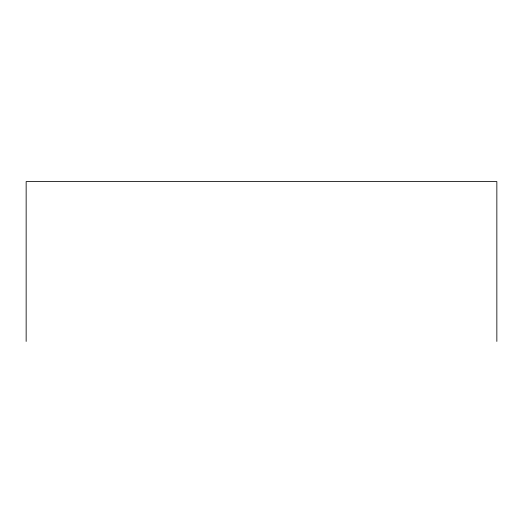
<?xml version="1.0" encoding="UTF-8"?>
<svg xmlns="http://www.w3.org/2000/svg" width="523" height="523" viewBox="0 0 523 523"><rect width="100%" height="100%" fill="white"/><g stroke="black" fill="none" stroke-linecap="round" stroke-linejoin="round"><path stroke-width="0.78" d="M496.85 341.427L496.85 181.573L26.15 181.573L26.15 341.427"/></g></svg>
